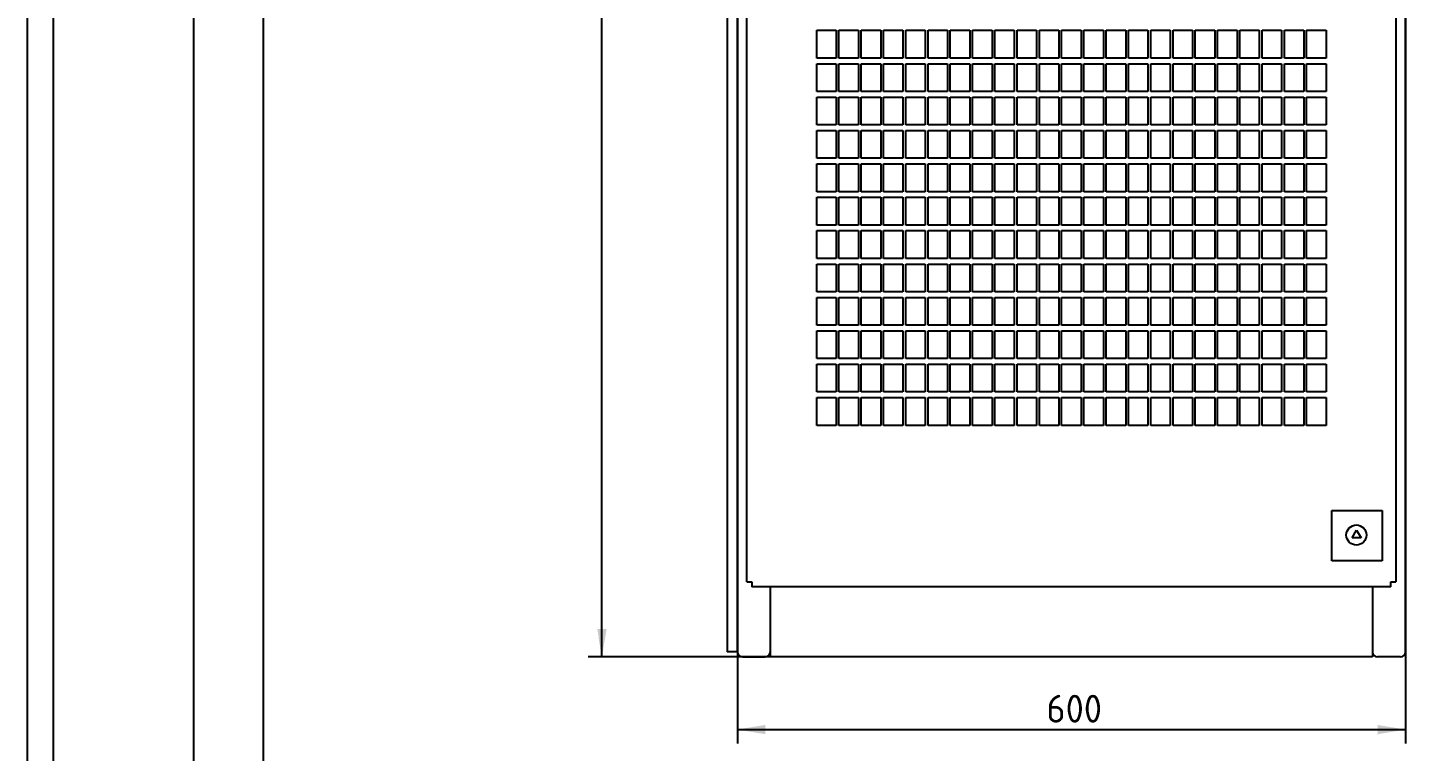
# Model space of a CAD drawing. Header units: inches. Extents: x 0 to 420, y 0 to 297.
# Drawn here: x 0.5 to 99.5, y 99.9 to 152 of the extents above; entities that cross this region are included whole.
import ezdxf
from ezdxf.enums import TextEntityAlignment as Align

# ---------------------------------------------------------------- set-up
doc = ezdxf.new("R2010")
doc.units = ezdxf.units.IN
doc.layers.add('Default', color=7, linetype='Continuous')
doc.layers.add('DV1_Default', color=7, linetype='Continuous')
doc.styles.add('SEACAD_seiso_ttf', font='seiso.ttf', dxfattribs={"height": 2})
doc.dimstyles.new('ISO', dxfattribs={"dimtxt": 2, "dimasz": 2, "dimexe": 1, "dimexo": 0, "dimgap": 1, "dimtad": 1, "dimlfac": 12.5, "dimtxsty": 'SEACAD_seiso_ttf', "dimblk1": '_SE_FILLED', "dimblk2": '_SE_FILLED', "dimsah": 1, "dimcen": 1, "dimclrd": 7, "dimclre": 7, "dimclrt": 7, "dimadec": 0, "dimazin": 0, "dimtfac": 1, "dimtmove": 0, "dimatfit": 3, "dimfxl": 1, "dimtolj": 1, "dimarcsym": 0})

# ---------------------------------------------------------------- blocks, each defined once
blk = doc.blocks.new('SE')
at = {"layer": 'Default', "color": 7, "linetype": 'Continuous', "ltscale": 25.4}
for p, q in [((94.183, 113.658), (94.183, 117.267)), ((94.183, 117.267), (97.793, 117.267)), ((97.793, 117.267), (97.793, 113.658)), ((95.64, 115.302), (95.96, 115.851)), ((95.96, 115.851), (96.285, 115.302)), ((96.285, 115.302), (95.64, 115.302)), ((97.793, 113.658), (94.183, 113.658))]:
    blk.add_line(p, q, dxfattribs=at)
blk.add_circle((95.949, 115.502), 0.722, dxfattribs=at)
at = {"layer": 'DV1_Default', "color": 7, "linetype": 'Continuous', "ltscale": 25.4}
for p, q in [((50.755, 282.384), (50.755, 107.104)), ((51.475, 282.384), (51.475, 107.104)), ((51.475, 282.384), (51.475, 107.104)), ((51.475, 282.384), (51.475, 107.104)), ((51.475, 282.384), (51.475, 107.104)), ((51.475, 282.384), (51.475, 107.104)), ((51.475, 282.384), (51.475, 123.104)), ((51.475, 107.104), (51.475, 282.384)), ((51.475, 282.384), (51.475, 107.104)), ((51.475, 282.384), (51.475, 107.104)), ((51.475, 282.384), (51.475, 107.104)), ((51.475, 282.384), (51.475, 107.104)), ((51.475, 282.384), (51.475, 107.104)), ((51.475, 282.384), (51.475, 107.104)), ((51.475, 282.384), (51.475, 123.104)), ((51.475, 107.104), (51.475, 282.384)), ((51.475, 282.384), (51.475, 107.104)), ((51.475, 107.104), (51.475, 282.384)), ((51.475, 107.104), (51.475, 282.384)), ((51.475, 107.104), (51.475, 282.384)), ((51.475, 282.384), (51.475, 107.104)), ((51.475, 282.384), (51.475, 107.104)), ((51.475, 282.384), (51.475, 107.104)), ((51.475, 282.384), (51.475, 123.104)), ((51.475, 107.104), (51.475, 282.384)), ((51.475, 282.384), (51.475, 107.104)), ((51.475, 107.104), (51.475, 282.384)), ((99.475, 107.104), (99.475, 282.384)), ((99.475, 282.384), (99.475, 107.104)), ((51.475, 107.104), (51.475, 266.384)), ((51.475, 107.104), (51.475, 266.384)), ((51.475, 107.104), (51.475, 266.384)), ((51.475, 107.104), (51.475, 266.384)), ((51.475, 107.104), (51.475, 266.384)), ((51.475, 107.104), (51.475, 266.384)), ((51.475, 107.104), (51.475, 266.384)), ((51.475, 107.104), (51.475, 266.384)), ((51.475, 107.104), (51.475, 266.384)), ((51.475, 107.104), (51.475, 266.384)), ((51.475, 107.104), (51.475, 266.384)), ((51.475, 107.104), (51.475, 266.384)), ((51.475, 107.104), (51.475, 266.384)), ((51.475, 107.104), (51.475, 266.384)), ((51.475, 107.104), (51.475, 266.384)), ((51.475, 107.104), (51.475, 266.384)), ((51.475, 107.104), (51.475, 266.384)), ((51.475, 107.104), (51.475, 266.384)), ((51.475, 107.104), (51.475, 266.384)), ((99.475, 107.104), (99.475, 266.384)), ((52.155, 112.144), (52.155, 261.344)), ((98.795, 261.344), (98.795, 112.144)), ((57.175, 151.784), (58.575, 151.784)), ((57.175, 149.784), (57.175, 151.784)), ((58.575, 151.784), (58.575, 149.784)), ((58.775, 151.784), (60.175, 151.784)), ((58.775, 149.784), (58.775, 151.784)), ((60.175, 151.784), (60.175, 149.784)), ((60.375, 151.784), (61.775, 151.784)), ((60.375, 149.784), (60.375, 151.784)), ((61.775, 151.784), (61.775, 149.784)), ((61.975, 151.784), (63.375, 151.784)), ((61.975, 149.784), (61.975, 151.784)), ((63.375, 151.784), (63.375, 149.784)), ((63.575, 151.784), (64.975, 151.784)), ((63.575, 149.784), (63.575, 151.784)), ((64.975, 151.784), (64.975, 149.784)), ((65.175, 151.784), (66.575, 151.784)), ((65.175, 149.784), (65.175, 151.784)), ((66.575, 151.784), (66.575, 149.784)), ((66.775, 151.784), (68.175, 151.784)), ((66.775, 149.784), (66.775, 151.784)), ((68.175, 151.784), (68.175, 149.784)), ((68.375, 151.784), (69.775, 151.784)), ((68.375, 149.784), (68.375, 151.784)), ((69.775, 151.784), (69.775, 149.784)), ((69.975, 151.784), (71.375, 151.784)), ((69.975, 149.784), (69.975, 151.784)), ((71.375, 151.784), (71.375, 149.784)), ((71.575, 151.784), (72.975, 151.784)), ((71.575, 149.784), (71.575, 151.784)), ((72.975, 151.784), (72.975, 149.784)), ((73.175, 151.784), (74.575, 151.784)), ((73.175, 149.784), (73.175, 151.784)), ((74.575, 151.784), (74.575, 149.784)), ((74.775, 151.784), (76.175, 151.784)), ((74.775, 149.784), (74.775, 151.784)), ((76.175, 151.784), (76.175, 149.784)), ((76.375, 151.784), (77.775, 151.784)), ((76.375, 149.784), (76.375, 151.784)), ((77.775, 151.784), (77.775, 149.784)), ((77.975, 151.784), (79.375, 151.784)), ((77.975, 149.784), (77.975, 151.784)), ((79.375, 151.784), (79.375, 149.784)), ((79.575, 151.784), (80.975, 151.784)), ((79.575, 149.784), (79.575, 151.784)), ((80.975, 151.784), (80.975, 149.784)), ((81.175, 151.784), (82.575, 151.784)), ((81.175, 149.784), (81.175, 151.784)), ((82.575, 151.784), (82.575, 149.784)), ((82.775, 151.784), (84.175, 151.784)), ((82.775, 149.784), (82.775, 151.784)), ((84.175, 151.784), (84.175, 149.784)), ((84.375, 151.784), (85.775, 151.784)), ((84.375, 149.784), (84.375, 151.784)), ((85.775, 151.784), (85.775, 149.784)), ((85.975, 151.784), (87.375, 151.784)), ((85.975, 149.784), (85.975, 151.784)), ((87.375, 151.784), (87.375, 149.784)), ((87.575, 151.784), (88.975, 151.784)), ((87.575, 149.784), (87.575, 151.784)), ((88.975, 151.784), (88.975, 149.784)), ((89.175, 151.784), (90.575, 151.784)), ((89.175, 149.784), (89.175, 151.784)), ((90.575, 151.784), (90.575, 149.784)), ((90.775, 151.784), (92.175, 151.784)), ((90.775, 149.784), (90.775, 151.784)), ((92.175, 151.784), (92.175, 149.784)), ((92.375, 151.784), (93.775, 151.784)), ((92.375, 149.784), (92.375, 151.784)), ((93.775, 151.784), (93.775, 149.784)), ((58.575, 149.784), (57.175, 149.784)), ((60.175, 149.784), (58.775, 149.784)), ((61.775, 149.784), (60.375, 149.784)), ((63.375, 149.784), (61.975, 149.784)), ((64.975, 149.784), (63.575, 149.784)), ((66.575, 149.784), (65.175, 149.784)), ((68.175, 149.784), (66.775, 149.784)), ((69.775, 149.784), (68.375, 149.784)), ((71.375, 149.784), (69.975, 149.784)), ((72.975, 149.784), (71.575, 149.784)), ((74.575, 149.784), (73.175, 149.784)), ((76.175, 149.784), (74.775, 149.784)), ((77.775, 149.784), (76.375, 149.784)), ((79.375, 149.784), (77.975, 149.784)), ((80.975, 149.784), (79.575, 149.784)), ((82.575, 149.784), (81.175, 149.784)), ((84.175, 149.784), (82.775, 149.784)), ((85.775, 149.784), (84.375, 149.784)), ((87.375, 149.784), (85.975, 149.784)), ((88.975, 149.784), (87.575, 149.784)), ((90.575, 149.784), (89.175, 149.784)), ((92.175, 149.784), (90.775, 149.784)), ((93.775, 149.784), (92.375, 149.784)), ((57.175, 149.384), (58.575, 149.384)), ((57.175, 147.384), (57.175, 149.384)), ((58.575, 149.384), (58.575, 147.384)), ((58.775, 149.384), (60.175, 149.384)), ((58.775, 147.384), (58.775, 149.384)), ((60.175, 149.384), (60.175, 147.384)), ((60.375, 149.384), (61.775, 149.384)), ((60.375, 147.384), (60.375, 149.384)), ((61.775, 149.384), (61.775, 147.384)), ((61.975, 149.384), (63.375, 149.384)), ((61.975, 147.384), (61.975, 149.384)), ((63.375, 149.384), (63.375, 147.384)), ((63.575, 149.384), (64.975, 149.384)), ((63.575, 147.384), (63.575, 149.384)), ((64.975, 149.384), (64.975, 147.384)), ((65.175, 149.384), (66.575, 149.384)), ((65.175, 147.384), (65.175, 149.384)), ((66.575, 149.384), (66.575, 147.384)), ((66.775, 149.384), (68.175, 149.384)), ((66.775, 147.384), (66.775, 149.384)), ((68.175, 149.384), (68.175, 147.384)), ((68.375, 149.384), (69.775, 149.384)), ((68.375, 147.384), (68.375, 149.384)), ((69.775, 149.384), (69.775, 147.384)), ((69.975, 149.384), (71.375, 149.384)), ((69.975, 147.384), (69.975, 149.384)), ((71.375, 149.384), (71.375, 147.384)), ((71.575, 149.384), (72.975, 149.384)), ((71.575, 147.384), (71.575, 149.384)), ((72.975, 149.384), (72.975, 147.384)), ((73.175, 149.384), (74.575, 149.384)), ((73.175, 147.384), (73.175, 149.384)), ((74.575, 149.384), (74.575, 147.384)), ((74.775, 149.384), (76.175, 149.384)), ((74.775, 147.384), (74.775, 149.384)), ((76.175, 149.384), (76.175, 147.384)), ((76.375, 149.384), (77.775, 149.384)), ((76.375, 147.384), (76.375, 149.384)), ((77.775, 149.384), (77.775, 147.384)), ((77.975, 149.384), (79.375, 149.384)), ((77.975, 147.384), (77.975, 149.384)), ((79.375, 149.384), (79.375, 147.384)), ((79.575, 149.384), (80.975, 149.384)), ((79.575, 147.384), (79.575, 149.384)), ((80.975, 149.384), (80.975, 147.384)), ((81.175, 149.384), (82.575, 149.384)), ((81.175, 147.384), (81.175, 149.384)), ((82.575, 149.384), (82.575, 147.384)), ((82.775, 149.384), (84.175, 149.384)), ((82.775, 147.384), (82.775, 149.384)), ((84.175, 149.384), (84.175, 147.384)), ((84.375, 149.384), (85.775, 149.384)), ((84.375, 147.384), (84.375, 149.384)), ((85.775, 149.384), (85.775, 147.384)), ((85.975, 149.384), (87.375, 149.384)), ((85.975, 147.384), (85.975, 149.384)), ((87.375, 149.384), (87.375, 147.384)), ((87.575, 149.384), (88.975, 149.384)), ((87.575, 147.384), (87.575, 149.384)), ((88.975, 149.384), (88.975, 147.384)), ((89.175, 149.384), (90.575, 149.384)), ((89.175, 147.384), (89.175, 149.384)), ((90.575, 149.384), (90.575, 147.384)), ((90.775, 149.384), (92.175, 149.384)), ((90.775, 147.384), (90.775, 149.384)), ((92.175, 149.384), (92.175, 147.384)), ((92.375, 149.384), (93.775, 149.384)), ((92.375, 147.384), (92.375, 149.384)), ((93.775, 149.384), (93.775, 147.384)), ((58.575, 147.384), (57.175, 147.384)), ((57.175, 146.984), (58.575, 146.984)), ((57.175, 144.984), (57.175, 146.984)), ((58.575, 146.984), (58.575, 144.984)), ((60.175, 147.384), (58.775, 147.384)), ((58.775, 146.984), (60.175, 146.984)), ((58.775, 144.984), (58.775, 146.984)), ((60.175, 146.984), (60.175, 144.984)), ((61.775, 147.384), (60.375, 147.384)), ((60.375, 146.984), (61.775, 146.984)), ((60.375, 144.984), (60.375, 146.984)), ((61.775, 146.984), (61.775, 144.984)), ((63.375, 147.384), (61.975, 147.384)), ((61.975, 146.984), (63.375, 146.984)), ((61.975, 144.984), (61.975, 146.984)), ((63.375, 146.984), (63.375, 144.984)), ((64.975, 147.384), (63.575, 147.384)), ((63.575, 146.984), (64.975, 146.984)), ((63.575, 144.984), (63.575, 146.984)), ((64.975, 146.984), (64.975, 144.984)), ((66.575, 147.384), (65.175, 147.384)), ((65.175, 146.984), (66.575, 146.984)), ((65.175, 144.984), (65.175, 146.984)), ((66.575, 146.984), (66.575, 144.984)), ((68.175, 147.384), (66.775, 147.384)), ((66.775, 146.984), (68.175, 146.984)), ((66.775, 144.984), (66.775, 146.984)), ((68.175, 146.984), (68.175, 144.984)), ((69.775, 147.384), (68.375, 147.384)), ((68.375, 146.984), (69.775, 146.984)), ((68.375, 144.984), (68.375, 146.984)), ((69.775, 146.984), (69.775, 144.984)), ((71.375, 147.384), (69.975, 147.384)), ((69.975, 146.984), (71.375, 146.984)), ((69.975, 144.984), (69.975, 146.984)), ((71.375, 146.984), (71.375, 144.984)), ((72.975, 147.384), (71.575, 147.384)), ((71.575, 146.984), (72.975, 146.984)), ((71.575, 144.984), (71.575, 146.984)), ((72.975, 146.984), (72.975, 144.984)), ((74.575, 147.384), (73.175, 147.384)), ((73.175, 146.984), (74.575, 146.984)), ((73.175, 144.984), (73.175, 146.984)), ((74.575, 146.984), (74.575, 144.984)), ((76.175, 147.384), (74.775, 147.384)), ((74.775, 146.984), (76.175, 146.984)), ((74.775, 144.984), (74.775, 146.984)), ((76.175, 146.984), (76.175, 144.984)), ((77.775, 147.384), (76.375, 147.384)), ((76.375, 146.984), (77.775, 146.984)), ((76.375, 144.984), (76.375, 146.984)), ((77.775, 146.984), (77.775, 144.984)), ((79.375, 147.384), (77.975, 147.384)), ((77.975, 146.984), (79.375, 146.984)), ((77.975, 144.984), (77.975, 146.984)), ((79.375, 146.984), (79.375, 144.984)), ((80.975, 147.384), (79.575, 147.384)), ((79.575, 146.984), (80.975, 146.984)), ((79.575, 144.984), (79.575, 146.984)), ((80.975, 146.984), (80.975, 144.984)), ((82.575, 147.384), (81.175, 147.384)), ((81.175, 146.984), (82.575, 146.984)), ((81.175, 144.984), (81.175, 146.984)), ((82.575, 146.984), (82.575, 144.984)), ((84.175, 147.384), (82.775, 147.384)), ((82.775, 146.984), (84.175, 146.984)), ((82.775, 144.984), (82.775, 146.984)), ((84.175, 146.984), (84.175, 144.984)), ((85.775, 147.384), (84.375, 147.384)), ((84.375, 146.984), (85.775, 146.984)), ((84.375, 144.984), (84.375, 146.984)), ((85.775, 146.984), (85.775, 144.984)), ((87.375, 147.384), (85.975, 147.384)), ((85.975, 146.984), (87.375, 146.984)), ((85.975, 144.984), (85.975, 146.984)), ((87.375, 146.984), (87.375, 144.984)), ((88.975, 147.384), (87.575, 147.384)), ((87.575, 146.984), (88.975, 146.984)), ((87.575, 144.984), (87.575, 146.984)), ((88.975, 146.984), (88.975, 144.984)), ((90.575, 147.384), (89.175, 147.384)), ((89.175, 146.984), (90.575, 146.984)), ((89.175, 144.984), (89.175, 146.984)), ((90.575, 146.984), (90.575, 144.984)), ((92.175, 147.384), (90.775, 147.384)), ((90.775, 146.984), (92.175, 146.984)), ((90.775, 144.984), (90.775, 146.984)), ((92.175, 146.984), (92.175, 144.984)), ((93.775, 147.384), (92.375, 147.384)), ((92.375, 146.984), (93.775, 146.984)), ((92.375, 144.984), (92.375, 146.984)), ((93.775, 146.984), (93.775, 144.984)), ((58.575, 144.984), (57.175, 144.984)), ((57.175, 144.584), (58.575, 144.584)), ((57.175, 142.584), (57.175, 144.584)), ((58.575, 144.584), (58.575, 142.584)), ((60.175, 144.984), (58.775, 144.984)), ((58.775, 144.584), (60.175, 144.584)), ((58.775, 142.584), (58.775, 144.584)), ((60.175, 144.584), (60.175, 142.584)), ((61.775, 144.984), (60.375, 144.984)), ((60.375, 144.584), (61.775, 144.584)), ((60.375, 142.584), (60.375, 144.584)), ((61.775, 144.584), (61.775, 142.584)), ((63.375, 144.984), (61.975, 144.984)), ((61.975, 144.584), (63.375, 144.584)), ((61.975, 142.584), (61.975, 144.584)), ((63.375, 144.584), (63.375, 142.584)), ((64.975, 144.984), (63.575, 144.984)), ((63.575, 144.584), (64.975, 144.584)), ((63.575, 142.584), (63.575, 144.584)), ((64.975, 144.584), (64.975, 142.584)), ((66.575, 144.984), (65.175, 144.984)), ((65.175, 144.584), (66.575, 144.584)), ((65.175, 142.584), (65.175, 144.584)), ((66.575, 144.584), (66.575, 142.584)), ((68.175, 144.984), (66.775, 144.984)), ((66.775, 144.584), (68.175, 144.584)), ((66.775, 142.584), (66.775, 144.584)), ((68.175, 144.584), (68.175, 142.584)), ((69.775, 144.984), (68.375, 144.984)), ((68.375, 144.584), (69.775, 144.584)), ((68.375, 142.584), (68.375, 144.584)), ((69.775, 144.584), (69.775, 142.584)), ((71.375, 144.984), (69.975, 144.984)), ((69.975, 144.584), (71.375, 144.584)), ((69.975, 142.584), (69.975, 144.584)), ((71.375, 144.584), (71.375, 142.584)), ((72.975, 144.984), (71.575, 144.984)), ((71.575, 144.584), (72.975, 144.584)), ((71.575, 142.584), (71.575, 144.584)), ((72.975, 144.584), (72.975, 142.584)), ((74.575, 144.984), (73.175, 144.984)), ((73.175, 144.584), (74.575, 144.584)), ((73.175, 142.584), (73.175, 144.584)), ((74.575, 144.584), (74.575, 142.584)), ((76.175, 144.984), (74.775, 144.984)), ((74.775, 144.584), (76.175, 144.584)), ((74.775, 142.584), (74.775, 144.584)), ((76.175, 144.584), (76.175, 142.584)), ((77.775, 144.984), (76.375, 144.984)), ((76.375, 144.584), (77.775, 144.584)), ((76.375, 142.584), (76.375, 144.584)), ((77.775, 144.584), (77.775, 142.584)), ((79.375, 144.984), (77.975, 144.984)), ((77.975, 144.584), (79.375, 144.584)), ((77.975, 142.584), (77.975, 144.584)), ((79.375, 144.584), (79.375, 142.584)), ((80.975, 144.984), (79.575, 144.984)), ((79.575, 144.584), (80.975, 144.584)), ((79.575, 142.584), (79.575, 144.584)), ((80.975, 144.584), (80.975, 142.584)), ((82.575, 144.984), (81.175, 144.984)), ((81.175, 144.584), (82.575, 144.584)), ((81.175, 142.584), (81.175, 144.584)), ((82.575, 144.584), (82.575, 142.584)), ((84.175, 144.984), (82.775, 144.984)), ((82.775, 144.584), (84.175, 144.584)), ((82.775, 142.584), (82.775, 144.584)), ((84.175, 144.584), (84.175, 142.584)), ((85.775, 144.984), (84.375, 144.984)), ((84.375, 144.584), (85.775, 144.584)), ((84.375, 142.584), (84.375, 144.584)), ((85.775, 144.584), (85.775, 142.584)), ((87.375, 144.984), (85.975, 144.984)), ((85.975, 144.584), (87.375, 144.584)), ((85.975, 142.584), (85.975, 144.584)), ((87.375, 144.584), (87.375, 142.584)), ((88.975, 144.984), (87.575, 144.984)), ((87.575, 144.584), (88.975, 144.584)), ((87.575, 142.584), (87.575, 144.584)), ((88.975, 144.584), (88.975, 142.584)), ((90.575, 144.984), (89.175, 144.984)), ((89.175, 144.584), (90.575, 144.584)), ((89.175, 142.584), (89.175, 144.584)), ((90.575, 144.584), (90.575, 142.584)), ((92.175, 144.984), (90.775, 144.984)), ((90.775, 144.584), (92.175, 144.584)), ((90.775, 142.584), (90.775, 144.584)), ((92.175, 144.584), (92.175, 142.584)), ((93.775, 144.984), (92.375, 144.984)), ((92.375, 144.584), (93.775, 144.584)), ((92.375, 142.584), (92.375, 144.584)), ((93.775, 144.584), (93.775, 142.584)), ((58.575, 142.584), (57.175, 142.584)), ((60.175, 142.584), (58.775, 142.584)), ((61.775, 142.584), (60.375, 142.584)), ((63.375, 142.584), (61.975, 142.584)), ((64.975, 142.584), (63.575, 142.584)), ((66.575, 142.584), (65.175, 142.584)), ((68.175, 142.584), (66.775, 142.584)), ((69.775, 142.584), (68.375, 142.584)), ((71.375, 142.584), (69.975, 142.584)), ((72.975, 142.584), (71.575, 142.584)), ((74.575, 142.584), (73.175, 142.584)), ((76.175, 142.584), (74.775, 142.584)), ((77.775, 142.584), (76.375, 142.584)), ((79.375, 142.584), (77.975, 142.584)), ((80.975, 142.584), (79.575, 142.584)), ((82.575, 142.584), (81.175, 142.584)), ((84.175, 142.584), (82.775, 142.584)), ((85.775, 142.584), (84.375, 142.584)), ((87.375, 142.584), (85.975, 142.584)), ((88.975, 142.584), (87.575, 142.584)), ((90.575, 142.584), (89.175, 142.584)), ((92.175, 142.584), (90.775, 142.584)), ((93.775, 142.584), (92.375, 142.584)), ((57.175, 142.184), (58.575, 142.184)), ((57.175, 140.184), (57.175, 142.184)), ((58.575, 142.184), (58.575, 140.184)), ((58.775, 142.184), (60.175, 142.184)), ((58.775, 140.184), (58.775, 142.184)), ((60.175, 142.184), (60.175, 140.184)), ((60.375, 142.184), (61.775, 142.184)), ((60.375, 140.184), (60.375, 142.184)), ((61.775, 142.184), (61.775, 140.184)), ((61.975, 142.184), (63.375, 142.184)), ((61.975, 140.184), (61.975, 142.184)), ((63.375, 142.184), (63.375, 140.184)), ((63.575, 142.184), (64.975, 142.184)), ((63.575, 140.184), (63.575, 142.184)), ((64.975, 142.184), (64.975, 140.184)), ((65.175, 142.184), (66.575, 142.184)), ((65.175, 140.184), (65.175, 142.184)), ((66.575, 142.184), (66.575, 140.184)), ((66.775, 142.184), (68.175, 142.184)), ((66.775, 140.184), (66.775, 142.184)), ((68.175, 142.184), (68.175, 140.184)), ((68.375, 142.184), (69.775, 142.184)), ((68.375, 140.184), (68.375, 142.184)), ((69.775, 142.184), (69.775, 140.184)), ((69.975, 142.184), (71.375, 142.184)), ((69.975, 140.184), (69.975, 142.184)), ((71.375, 142.184), (71.375, 140.184)), ((71.575, 142.184), (72.975, 142.184)), ((71.575, 140.184), (71.575, 142.184)), ((72.975, 142.184), (72.975, 140.184)), ((73.175, 142.184), (74.575, 142.184)), ((73.175, 140.184), (73.175, 142.184)), ((74.575, 142.184), (74.575, 140.184)), ((74.775, 142.184), (76.175, 142.184)), ((74.775, 140.184), (74.775, 142.184)), ((76.175, 142.184), (76.175, 140.184)), ((76.375, 142.184), (77.775, 142.184)), ((76.375, 140.184), (76.375, 142.184)), ((77.775, 142.184), (77.775, 140.184)), ((77.975, 142.184), (79.375, 142.184)), ((77.975, 140.184), (77.975, 142.184)), ((79.375, 142.184), (79.375, 140.184)), ((79.575, 142.184), (80.975, 142.184)), ((79.575, 140.184), (79.575, 142.184)), ((80.975, 142.184), (80.975, 140.184)), ((81.175, 142.184), (82.575, 142.184)), ((81.175, 140.184), (81.175, 142.184)), ((82.575, 142.184), (82.575, 140.184)), ((82.775, 142.184), (84.175, 142.184)), ((82.775, 140.184), (82.775, 142.184)), ((84.175, 142.184), (84.175, 140.184)), ((84.375, 142.184), (85.775, 142.184)), ((84.375, 140.184), (84.375, 142.184)), ((85.775, 142.184), (85.775, 140.184)), ((85.975, 142.184), (87.375, 142.184)), ((85.975, 140.184), (85.975, 142.184)), ((87.375, 142.184), (87.375, 140.184)), ((87.575, 142.184), (88.975, 142.184)), ((87.575, 140.184), (87.575, 142.184)), ((88.975, 142.184), (88.975, 140.184)), ((89.175, 142.184), (90.575, 142.184)), ((89.175, 140.184), (89.175, 142.184)), ((90.575, 142.184), (90.575, 140.184)), ((90.775, 142.184), (92.175, 142.184)), ((90.775, 140.184), (90.775, 142.184)), ((92.175, 142.184), (92.175, 140.184)), ((92.375, 142.184), (93.775, 142.184)), ((92.375, 140.184), (92.375, 142.184)), ((93.775, 142.184), (93.775, 140.184)), ((58.575, 140.184), (57.175, 140.184)), ((57.175, 139.784), (58.575, 139.784)), ((57.175, 137.784), (57.175, 139.784)), ((58.575, 139.784), (58.575, 137.784)), ((60.175, 140.184), (58.775, 140.184)), ((58.775, 139.784), (60.175, 139.784)), ((58.775, 137.784), (58.775, 139.784)), ((60.175, 139.784), (60.175, 137.784)), ((61.775, 140.184), (60.375, 140.184)), ((60.375, 139.784), (61.775, 139.784)), ((60.375, 137.784), (60.375, 139.784)), ((61.775, 139.784), (61.775, 137.784)), ((63.375, 140.184), (61.975, 140.184)), ((61.975, 139.784), (63.375, 139.784)), ((61.975, 137.784), (61.975, 139.784)), ((63.375, 139.784), (63.375, 137.784)), ((64.975, 140.184), (63.575, 140.184)), ((63.575, 139.784), (64.975, 139.784)), ((63.575, 137.784), (63.575, 139.784)), ((64.975, 139.784), (64.975, 137.784)), ((66.575, 140.184), (65.175, 140.184)), ((65.175, 139.784), (66.575, 139.784)), ((65.175, 137.784), (65.175, 139.784)), ((66.575, 139.784), (66.575, 137.784)), ((68.175, 140.184), (66.775, 140.184)), ((66.775, 139.784), (68.175, 139.784)), ((66.775, 137.784), (66.775, 139.784)), ((68.175, 139.784), (68.175, 137.784)), ((69.775, 140.184), (68.375, 140.184)), ((68.375, 139.784), (69.775, 139.784)), ((68.375, 137.784), (68.375, 139.784)), ((69.775, 139.784), (69.775, 137.784)), ((71.375, 140.184), (69.975, 140.184)), ((69.975, 139.784), (71.375, 139.784)), ((69.975, 137.784), (69.975, 139.784)), ((71.375, 139.784), (71.375, 137.784)), ((72.975, 140.184), (71.575, 140.184)), ((71.575, 139.784), (72.975, 139.784)), ((71.575, 137.784), (71.575, 139.784)), ((72.975, 139.784), (72.975, 137.784)), ((74.575, 140.184), (73.175, 140.184)), ((73.175, 139.784), (74.575, 139.784)), ((73.175, 137.784), (73.175, 139.784)), ((74.575, 139.784), (74.575, 137.784)), ((76.175, 140.184), (74.775, 140.184)), ((74.775, 139.784), (76.175, 139.784)), ((74.775, 137.784), (74.775, 139.784)), ((76.175, 139.784), (76.175, 137.784)), ((77.775, 140.184), (76.375, 140.184)), ((76.375, 139.784), (77.775, 139.784)), ((76.375, 137.784), (76.375, 139.784)), ((77.775, 139.784), (77.775, 137.784)), ((79.375, 140.184), (77.975, 140.184)), ((77.975, 139.784), (79.375, 139.784)), ((77.975, 137.784), (77.975, 139.784)), ((79.375, 139.784), (79.375, 137.784)), ((80.975, 140.184), (79.575, 140.184)), ((79.575, 139.784), (80.975, 139.784)), ((79.575, 137.784), (79.575, 139.784)), ((80.975, 139.784), (80.975, 137.784)), ((82.575, 140.184), (81.175, 140.184)), ((81.175, 139.784), (82.575, 139.784)), ((81.175, 137.784), (81.175, 139.784)), ((82.575, 139.784), (82.575, 137.784)), ((84.175, 140.184), (82.775, 140.184)), ((82.775, 139.784), (84.175, 139.784)), ((82.775, 137.784), (82.775, 139.784)), ((84.175, 139.784), (84.175, 137.784)), ((85.775, 140.184), (84.375, 140.184)), ((84.375, 139.784), (85.775, 139.784)), ((84.375, 137.784), (84.375, 139.784)), ((85.775, 139.784), (85.775, 137.784)), ((87.375, 140.184), (85.975, 140.184)), ((85.975, 139.784), (87.375, 139.784)), ((85.975, 137.784), (85.975, 139.784)), ((87.375, 139.784), (87.375, 137.784)), ((88.975, 140.184), (87.575, 140.184)), ((87.575, 139.784), (88.975, 139.784)), ((87.575, 137.784), (87.575, 139.784)), ((88.975, 139.784), (88.975, 137.784)), ((90.575, 140.184), (89.175, 140.184)), ((89.175, 139.784), (90.575, 139.784)), ((89.175, 137.784), (89.175, 139.784)), ((90.575, 139.784), (90.575, 137.784)), ((92.175, 140.184), (90.775, 140.184)), ((90.775, 139.784), (92.175, 139.784)), ((90.775, 137.784), (90.775, 139.784)), ((92.175, 139.784), (92.175, 137.784)), ((93.775, 140.184), (92.375, 140.184)), ((92.375, 139.784), (93.775, 139.784)), ((92.375, 137.784), (92.375, 139.784)), ((93.775, 139.784), (93.775, 137.784)), ((58.575, 137.784), (57.175, 137.784)), ((60.175, 137.784), (58.775, 137.784)), ((61.775, 137.784), (60.375, 137.784)), ((63.375, 137.784), (61.975, 137.784)), ((64.975, 137.784), (63.575, 137.784)), ((66.575, 137.784), (65.175, 137.784)), ((68.175, 137.784), (66.775, 137.784)), ((69.775, 137.784), (68.375, 137.784)), ((71.375, 137.784), (69.975, 137.784)), ((72.975, 137.784), (71.575, 137.784)), ((74.575, 137.784), (73.175, 137.784)), ((76.175, 137.784), (74.775, 137.784)), ((77.775, 137.784), (76.375, 137.784)), ((79.375, 137.784), (77.975, 137.784)), ((80.975, 137.784), (79.575, 137.784)), ((82.575, 137.784), (81.175, 137.784)), ((84.175, 137.784), (82.775, 137.784)), ((85.775, 137.784), (84.375, 137.784)), ((87.375, 137.784), (85.975, 137.784)), ((88.975, 137.784), (87.575, 137.784)), ((90.575, 137.784), (89.175, 137.784)), ((92.175, 137.784), (90.775, 137.784)), ((93.775, 137.784), (92.375, 137.784)), ((57.175, 137.384), (58.575, 137.384)), ((57.175, 135.384), (57.175, 137.384)), ((58.575, 137.384), (58.575, 135.384)), ((58.775, 137.384), (60.175, 137.384)), ((58.775, 135.384), (58.775, 137.384)), ((60.175, 137.384), (60.175, 135.384)), ((60.375, 137.384), (61.775, 137.384)), ((60.375, 135.384), (60.375, 137.384)), ((61.775, 137.384), (61.775, 135.384)), ((61.975, 137.384), (63.375, 137.384)), ((61.975, 135.384), (61.975, 137.384)), ((63.375, 137.384), (63.375, 135.384)), ((63.575, 137.384), (64.975, 137.384)), ((63.575, 135.384), (63.575, 137.384)), ((64.975, 137.384), (64.975, 135.384)), ((65.175, 137.384), (66.575, 137.384)), ((65.175, 135.384), (65.175, 137.384)), ((66.575, 137.384), (66.575, 135.384)), ((66.775, 137.384), (68.175, 137.384)), ((66.775, 135.384), (66.775, 137.384)), ((68.175, 137.384), (68.175, 135.384)), ((68.375, 137.384), (69.775, 137.384)), ((68.375, 135.384), (68.375, 137.384)), ((69.775, 137.384), (69.775, 135.384)), ((69.975, 137.384), (71.375, 137.384)), ((69.975, 135.384), (69.975, 137.384)), ((71.375, 137.384), (71.375, 135.384)), ((71.575, 137.384), (72.975, 137.384)), ((71.575, 135.384), (71.575, 137.384)), ((72.975, 137.384), (72.975, 135.384)), ((73.175, 137.384), (74.575, 137.384)), ((73.175, 135.384), (73.175, 137.384)), ((74.575, 137.384), (74.575, 135.384)), ((74.775, 137.384), (76.175, 137.384)), ((74.775, 135.384), (74.775, 137.384)), ((76.175, 137.384), (76.175, 135.384)), ((76.375, 137.384), (77.775, 137.384)), ((76.375, 135.384), (76.375, 137.384)), ((77.775, 137.384), (77.775, 135.384)), ((77.975, 137.384), (79.375, 137.384)), ((77.975, 135.384), (77.975, 137.384)), ((79.375, 137.384), (79.375, 135.384)), ((79.575, 137.384), (80.975, 137.384)), ((79.575, 135.384), (79.575, 137.384)), ((80.975, 137.384), (80.975, 135.384)), ((81.175, 137.384), (82.575, 137.384)), ((81.175, 135.384), (81.175, 137.384)), ((82.575, 137.384), (82.575, 135.384)), ((82.775, 137.384), (84.175, 137.384)), ((82.775, 135.384), (82.775, 137.384)), ((84.175, 137.384), (84.175, 135.384)), ((84.375, 137.384), (85.775, 137.384)), ((84.375, 135.384), (84.375, 137.384)), ((85.775, 137.384), (85.775, 135.384)), ((85.975, 137.384), (87.375, 137.384)), ((85.975, 135.384), (85.975, 137.384)), ((87.375, 137.384), (87.375, 135.384)), ((87.575, 137.384), (88.975, 137.384)), ((87.575, 135.384), (87.575, 137.384)), ((88.975, 137.384), (88.975, 135.384)), ((89.175, 137.384), (90.575, 137.384)), ((89.175, 135.384), (89.175, 137.384)), ((90.575, 137.384), (90.575, 135.384)), ((90.775, 137.384), (92.175, 137.384)), ((90.775, 135.384), (90.775, 137.384)), ((92.175, 137.384), (92.175, 135.384)), ((92.375, 137.384), (93.775, 137.384)), ((92.375, 135.384), (92.375, 137.384)), ((93.775, 137.384), (93.775, 135.384)), ((58.575, 135.384), (57.175, 135.384)), ((57.175, 134.984), (58.575, 134.984)), ((57.175, 132.984), (57.175, 134.984)), ((58.575, 134.984), (58.575, 132.984)), ((60.175, 135.384), (58.775, 135.384)), ((58.775, 134.984), (60.175, 134.984)), ((58.775, 132.984), (58.775, 134.984)), ((60.175, 134.984), (60.175, 132.984)), ((61.775, 135.384), (60.375, 135.384)), ((60.375, 134.984), (61.775, 134.984)), ((60.375, 132.984), (60.375, 134.984)), ((61.775, 134.984), (61.775, 132.984)), ((63.375, 135.384), (61.975, 135.384)), ((61.975, 134.984), (63.375, 134.984)), ((61.975, 132.984), (61.975, 134.984)), ((63.375, 134.984), (63.375, 132.984)), ((64.975, 135.384), (63.575, 135.384)), ((63.575, 134.984), (64.975, 134.984)), ((63.575, 132.984), (63.575, 134.984)), ((64.975, 134.984), (64.975, 132.984)), ((66.575, 135.384), (65.175, 135.384)), ((65.175, 134.984), (66.575, 134.984)), ((65.175, 132.984), (65.175, 134.984)), ((66.575, 134.984), (66.575, 132.984)), ((68.175, 135.384), (66.775, 135.384)), ((66.775, 134.984), (68.175, 134.984)), ((66.775, 132.984), (66.775, 134.984)), ((68.175, 134.984), (68.175, 132.984)), ((69.775, 135.384), (68.375, 135.384)), ((68.375, 134.984), (69.775, 134.984)), ((68.375, 132.984), (68.375, 134.984)), ((69.775, 134.984), (69.775, 132.984)), ((71.375, 135.384), (69.975, 135.384)), ((69.975, 134.984), (71.375, 134.984)), ((69.975, 132.984), (69.975, 134.984)), ((71.375, 134.984), (71.375, 132.984)), ((72.975, 135.384), (71.575, 135.384)), ((71.575, 134.984), (72.975, 134.984)), ((71.575, 132.984), (71.575, 134.984)), ((72.975, 134.984), (72.975, 132.984)), ((74.575, 135.384), (73.175, 135.384)), ((73.175, 134.984), (74.575, 134.984)), ((73.175, 132.984), (73.175, 134.984)), ((74.575, 134.984), (74.575, 132.984)), ((76.175, 135.384), (74.775, 135.384)), ((74.775, 134.984), (76.175, 134.984)), ((74.775, 132.984), (74.775, 134.984)), ((76.175, 134.984), (76.175, 132.984)), ((77.775, 135.384), (76.375, 135.384)), ((76.375, 134.984), (77.775, 134.984)), ((76.375, 132.984), (76.375, 134.984)), ((77.775, 134.984), (77.775, 132.984)), ((79.375, 135.384), (77.975, 135.384)), ((77.975, 134.984), (79.375, 134.984)), ((77.975, 132.984), (77.975, 134.984)), ((79.375, 134.984), (79.375, 132.984)), ((80.975, 135.384), (79.575, 135.384)), ((79.575, 134.984), (80.975, 134.984)), ((79.575, 132.984), (79.575, 134.984)), ((80.975, 134.984), (80.975, 132.984)), ((82.575, 135.384), (81.175, 135.384)), ((81.175, 134.984), (82.575, 134.984)), ((81.175, 132.984), (81.175, 134.984)), ((82.575, 134.984), (82.575, 132.984)), ((84.175, 135.384), (82.775, 135.384)), ((82.775, 134.984), (84.175, 134.984)), ((82.775, 132.984), (82.775, 134.984)), ((84.175, 134.984), (84.175, 132.984)), ((85.775, 135.384), (84.375, 135.384)), ((84.375, 134.984), (85.775, 134.984)), ((84.375, 132.984), (84.375, 134.984)), ((85.775, 134.984), (85.775, 132.984)), ((87.375, 135.384), (85.975, 135.384)), ((85.975, 134.984), (87.375, 134.984)), ((85.975, 132.984), (85.975, 134.984)), ((87.375, 134.984), (87.375, 132.984)), ((88.975, 135.384), (87.575, 135.384)), ((87.575, 134.984), (88.975, 134.984)), ((87.575, 132.984), (87.575, 134.984)), ((88.975, 134.984), (88.975, 132.984)), ((90.575, 135.384), (89.175, 135.384)), ((89.175, 134.984), (90.575, 134.984)), ((89.175, 132.984), (89.175, 134.984)), ((90.575, 134.984), (90.575, 132.984)), ((92.175, 135.384), (90.775, 135.384)), ((90.775, 134.984), (92.175, 134.984)), ((90.775, 132.984), (90.775, 134.984)), ((92.175, 134.984), (92.175, 132.984)), ((93.775, 135.384), (92.375, 135.384)), ((92.375, 134.984), (93.775, 134.984)), ((92.375, 132.984), (92.375, 134.984)), ((93.775, 134.984), (93.775, 132.984)), ((58.575, 132.984), (57.175, 132.984)), ((60.175, 132.984), (58.775, 132.984)), ((61.775, 132.984), (60.375, 132.984)), ((63.375, 132.984), (61.975, 132.984)), ((64.975, 132.984), (63.575, 132.984)), ((66.575, 132.984), (65.175, 132.984)), ((68.175, 132.984), (66.775, 132.984)), ((69.775, 132.984), (68.375, 132.984)), ((71.375, 132.984), (69.975, 132.984)), ((72.975, 132.984), (71.575, 132.984)), ((74.575, 132.984), (73.175, 132.984)), ((76.175, 132.984), (74.775, 132.984)), ((77.775, 132.984), (76.375, 132.984)), ((79.375, 132.984), (77.975, 132.984)), ((80.975, 132.984), (79.575, 132.984)), ((82.575, 132.984), (81.175, 132.984)), ((84.175, 132.984), (82.775, 132.984)), ((85.775, 132.984), (84.375, 132.984)), ((87.375, 132.984), (85.975, 132.984)), ((88.975, 132.984), (87.575, 132.984)), ((90.575, 132.984), (89.175, 132.984)), ((92.175, 132.984), (90.775, 132.984)), ((93.775, 132.984), (92.375, 132.984)), ((57.175, 132.584), (58.575, 132.584)), ((57.175, 130.584), (57.175, 132.584)), ((58.575, 132.584), (58.575, 130.584)), ((58.775, 132.584), (60.175, 132.584)), ((58.775, 130.584), (58.775, 132.584)), ((60.175, 132.584), (60.175, 130.584)), ((60.375, 132.584), (61.775, 132.584)), ((60.375, 130.584), (60.375, 132.584)), ((61.775, 132.584), (61.775, 130.584)), ((61.975, 132.584), (63.375, 132.584)), ((61.975, 130.584), (61.975, 132.584)), ((63.375, 132.584), (63.375, 130.584)), ((63.575, 132.584), (64.975, 132.584)), ((63.575, 130.584), (63.575, 132.584)), ((64.975, 132.584), (64.975, 130.584)), ((65.175, 132.584), (66.575, 132.584)), ((65.175, 130.584), (65.175, 132.584)), ((66.575, 132.584), (66.575, 130.584)), ((66.775, 132.584), (68.175, 132.584)), ((66.775, 130.584), (66.775, 132.584)), ((68.175, 132.584), (68.175, 130.584)), ((68.375, 132.584), (69.775, 132.584)), ((68.375, 130.584), (68.375, 132.584)), ((69.775, 132.584), (69.775, 130.584)), ((69.975, 132.584), (71.375, 132.584)), ((69.975, 130.584), (69.975, 132.584)), ((71.375, 132.584), (71.375, 130.584)), ((71.575, 132.584), (72.975, 132.584)), ((71.575, 130.584), (71.575, 132.584)), ((72.975, 132.584), (72.975, 130.584)), ((73.175, 132.584), (74.575, 132.584)), ((73.175, 130.584), (73.175, 132.584)), ((74.575, 132.584), (74.575, 130.584)), ((74.775, 132.584), (76.175, 132.584)), ((74.775, 130.584), (74.775, 132.584)), ((76.175, 132.584), (76.175, 130.584)), ((76.375, 132.584), (77.775, 132.584)), ((76.375, 130.584), (76.375, 132.584)), ((77.775, 132.584), (77.775, 130.584)), ((77.975, 132.584), (79.375, 132.584)), ((77.975, 130.584), (77.975, 132.584)), ((79.375, 132.584), (79.375, 130.584)), ((79.575, 132.584), (80.975, 132.584)), ((79.575, 130.584), (79.575, 132.584)), ((80.975, 132.584), (80.975, 130.584)), ((81.175, 132.584), (82.575, 132.584)), ((81.175, 130.584), (81.175, 132.584)), ((82.575, 132.584), (82.575, 130.584)), ((82.775, 132.584), (84.175, 132.584)), ((82.775, 130.584), (82.775, 132.584)), ((84.175, 132.584), (84.175, 130.584)), ((84.375, 132.584), (85.775, 132.584)), ((84.375, 130.584), (84.375, 132.584)), ((85.775, 132.584), (85.775, 130.584)), ((85.975, 132.584), (87.375, 132.584)), ((85.975, 130.584), (85.975, 132.584)), ((87.375, 132.584), (87.375, 130.584)), ((87.575, 132.584), (88.975, 132.584)), ((87.575, 130.584), (87.575, 132.584)), ((88.975, 132.584), (88.975, 130.584)), ((89.175, 132.584), (90.575, 132.584)), ((89.175, 130.584), (89.175, 132.584)), ((90.575, 132.584), (90.575, 130.584)), ((90.775, 132.584), (92.175, 132.584)), ((90.775, 130.584), (90.775, 132.584)), ((92.175, 132.584), (92.175, 130.584)), ((92.375, 132.584), (93.775, 132.584)), ((92.375, 130.584), (92.375, 132.584)), ((93.775, 132.584), (93.775, 130.584)), ((58.575, 130.584), (57.175, 130.584)), ((57.175, 130.184), (58.575, 130.184)), ((57.175, 128.184), (57.175, 130.184)), ((58.575, 130.184), (58.575, 128.184)), ((60.175, 130.584), (58.775, 130.584)), ((58.775, 130.184), (60.175, 130.184)), ((58.775, 128.184), (58.775, 130.184)), ((60.175, 130.184), (60.175, 128.184)), ((61.775, 130.584), (60.375, 130.584)), ((60.375, 130.184), (61.775, 130.184)), ((60.375, 128.184), (60.375, 130.184)), ((61.775, 130.184), (61.775, 128.184)), ((63.375, 130.584), (61.975, 130.584)), ((61.975, 130.184), (63.375, 130.184)), ((61.975, 128.184), (61.975, 130.184)), ((63.375, 130.184), (63.375, 128.184)), ((64.975, 130.584), (63.575, 130.584)), ((63.575, 130.184), (64.975, 130.184)), ((63.575, 128.184), (63.575, 130.184)), ((64.975, 130.184), (64.975, 128.184)), ((66.575, 130.584), (65.175, 130.584)), ((65.175, 130.184), (66.575, 130.184)), ((65.175, 128.184), (65.175, 130.184)), ((66.575, 130.184), (66.575, 128.184)), ((68.175, 130.584), (66.775, 130.584)), ((66.775, 130.184), (68.175, 130.184)), ((66.775, 128.184), (66.775, 130.184)), ((68.175, 130.184), (68.175, 128.184)), ((69.775, 130.584), (68.375, 130.584)), ((68.375, 130.184), (69.775, 130.184)), ((68.375, 128.184), (68.375, 130.184)), ((69.775, 130.184), (69.775, 128.184)), ((71.375, 130.584), (69.975, 130.584)), ((69.975, 130.184), (71.375, 130.184)), ((69.975, 128.184), (69.975, 130.184)), ((71.375, 130.184), (71.375, 128.184)), ((72.975, 130.584), (71.575, 130.584)), ((71.575, 130.184), (72.975, 130.184)), ((71.575, 128.184), (71.575, 130.184)), ((72.975, 130.184), (72.975, 128.184)), ((74.575, 130.584), (73.175, 130.584)), ((73.175, 130.184), (74.575, 130.184)), ((73.175, 128.184), (73.175, 130.184)), ((74.575, 130.184), (74.575, 128.184)), ((76.175, 130.584), (74.775, 130.584)), ((74.775, 130.184), (76.175, 130.184)), ((74.775, 128.184), (74.775, 130.184)), ((76.175, 130.184), (76.175, 128.184)), ((77.775, 130.584), (76.375, 130.584)), ((76.375, 130.184), (77.775, 130.184)), ((76.375, 128.184), (76.375, 130.184)), ((77.775, 130.184), (77.775, 128.184)), ((79.375, 130.584), (77.975, 130.584)), ((77.975, 130.184), (79.375, 130.184)), ((77.975, 128.184), (77.975, 130.184)), ((79.375, 130.184), (79.375, 128.184)), ((80.975, 130.584), (79.575, 130.584)), ((79.575, 130.184), (80.975, 130.184)), ((79.575, 128.184), (79.575, 130.184)), ((80.975, 130.184), (80.975, 128.184)), ((82.575, 130.584), (81.175, 130.584)), ((81.175, 130.184), (82.575, 130.184)), ((81.175, 128.184), (81.175, 130.184)), ((82.575, 130.184), (82.575, 128.184)), ((84.175, 130.584), (82.775, 130.584)), ((82.775, 130.184), (84.175, 130.184)), ((82.775, 128.184), (82.775, 130.184)), ((84.175, 130.184), (84.175, 128.184)), ((85.775, 130.584), (84.375, 130.584)), ((84.375, 130.184), (85.775, 130.184)), ((84.375, 128.184), (84.375, 130.184)), ((85.775, 130.184), (85.775, 128.184)), ((87.375, 130.584), (85.975, 130.584)), ((85.975, 130.184), (87.375, 130.184)), ((85.975, 128.184), (85.975, 130.184)), ((87.375, 130.184), (87.375, 128.184)), ((88.975, 130.584), (87.575, 130.584)), ((87.575, 130.184), (88.975, 130.184)), ((87.575, 128.184), (87.575, 130.184)), ((88.975, 130.184), (88.975, 128.184)), ((90.575, 130.584), (89.175, 130.584)), ((89.175, 130.184), (90.575, 130.184)), ((89.175, 128.184), (89.175, 130.184)), ((90.575, 130.184), (90.575, 128.184)), ((92.175, 130.584), (90.775, 130.584)), ((90.775, 130.184), (92.175, 130.184)), ((90.775, 128.184), (90.775, 130.184)), ((92.175, 130.184), (92.175, 128.184)), ((93.775, 130.584), (92.375, 130.584)), ((92.375, 130.184), (93.775, 130.184)), ((92.375, 128.184), (92.375, 130.184)), ((93.775, 130.184), (93.775, 128.184)), ((58.575, 128.184), (57.175, 128.184)), ((57.175, 127.784), (58.575, 127.784)), ((57.175, 125.784), (57.175, 127.784)), ((58.575, 127.784), (58.575, 125.784)), ((60.175, 128.184), (58.775, 128.184)), ((58.775, 127.784), (60.175, 127.784)), ((58.775, 125.784), (58.775, 127.784)), ((60.175, 127.784), (60.175, 125.784)), ((61.775, 128.184), (60.375, 128.184)), ((60.375, 127.784), (61.775, 127.784)), ((60.375, 125.784), (60.375, 127.784)), ((61.775, 127.784), (61.775, 125.784)), ((63.375, 128.184), (61.975, 128.184)), ((61.975, 127.784), (63.375, 127.784)), ((61.975, 125.784), (61.975, 127.784)), ((63.375, 127.784), (63.375, 125.784)), ((64.975, 128.184), (63.575, 128.184)), ((63.575, 127.784), (64.975, 127.784)), ((63.575, 125.784), (63.575, 127.784)), ((64.975, 127.784), (64.975, 125.784)), ((66.575, 128.184), (65.175, 128.184)), ((65.175, 127.784), (66.575, 127.784)), ((65.175, 125.784), (65.175, 127.784)), ((66.575, 127.784), (66.575, 125.784)), ((68.175, 128.184), (66.775, 128.184)), ((66.775, 127.784), (68.175, 127.784)), ((66.775, 125.784), (66.775, 127.784)), ((68.175, 127.784), (68.175, 125.784)), ((69.775, 128.184), (68.375, 128.184)), ((68.375, 127.784), (69.775, 127.784)), ((68.375, 125.784), (68.375, 127.784)), ((69.775, 127.784), (69.775, 125.784)), ((71.375, 128.184), (69.975, 128.184)), ((69.975, 127.784), (71.375, 127.784)), ((69.975, 125.784), (69.975, 127.784)), ((71.375, 127.784), (71.375, 125.784)), ((72.975, 128.184), (71.575, 128.184)), ((71.575, 127.784), (72.975, 127.784)), ((71.575, 125.784), (71.575, 127.784)), ((72.975, 127.784), (72.975, 125.784)), ((74.575, 128.184), (73.175, 128.184)), ((73.175, 127.784), (74.575, 127.784)), ((73.175, 125.784), (73.175, 127.784)), ((74.575, 127.784), (74.575, 125.784)), ((76.175, 128.184), (74.775, 128.184)), ((74.775, 127.784), (76.175, 127.784)), ((74.775, 125.784), (74.775, 127.784)), ((76.175, 127.784), (76.175, 125.784)), ((77.775, 128.184), (76.375, 128.184)), ((76.375, 127.784), (77.775, 127.784)), ((76.375, 125.784), (76.375, 127.784)), ((77.775, 127.784), (77.775, 125.784)), ((79.375, 128.184), (77.975, 128.184)), ((77.975, 127.784), (79.375, 127.784)), ((77.975, 125.784), (77.975, 127.784)), ((79.375, 127.784), (79.375, 125.784)), ((80.975, 128.184), (79.575, 128.184)), ((79.575, 127.784), (80.975, 127.784)), ((79.575, 125.784), (79.575, 127.784)), ((80.975, 127.784), (80.975, 125.784)), ((82.575, 128.184), (81.175, 128.184)), ((81.175, 127.784), (82.575, 127.784)), ((81.175, 125.784), (81.175, 127.784)), ((82.575, 127.784), (82.575, 125.784)), ((84.175, 128.184), (82.775, 128.184)), ((82.775, 127.784), (84.175, 127.784)), ((82.775, 125.784), (82.775, 127.784)), ((84.175, 127.784), (84.175, 125.784)), ((85.775, 128.184), (84.375, 128.184)), ((84.375, 127.784), (85.775, 127.784)), ((84.375, 125.784), (84.375, 127.784)), ((85.775, 127.784), (85.775, 125.784)), ((87.375, 128.184), (85.975, 128.184)), ((85.975, 127.784), (87.375, 127.784)), ((85.975, 125.784), (85.975, 127.784)), ((87.375, 127.784), (87.375, 125.784)), ((88.975, 128.184), (87.575, 128.184)), ((87.575, 127.784), (88.975, 127.784)), ((87.575, 125.784), (87.575, 127.784)), ((88.975, 127.784), (88.975, 125.784)), ((90.575, 128.184), (89.175, 128.184)), ((89.175, 127.784), (90.575, 127.784)), ((89.175, 125.784), (89.175, 127.784)), ((90.575, 127.784), (90.575, 125.784)), ((92.175, 128.184), (90.775, 128.184)), ((90.775, 127.784), (92.175, 127.784)), ((90.775, 125.784), (90.775, 127.784)), ((92.175, 127.784), (92.175, 125.784)), ((93.775, 128.184), (92.375, 128.184)), ((92.375, 127.784), (93.775, 127.784)), ((92.375, 125.784), (92.375, 127.784)), ((93.775, 127.784), (93.775, 125.784)), ((58.575, 125.784), (57.175, 125.784)), ((60.175, 125.784), (58.775, 125.784)), ((61.775, 125.784), (60.375, 125.784)), ((63.375, 125.784), (61.975, 125.784)), ((64.975, 125.784), (63.575, 125.784)), ((66.575, 125.784), (65.175, 125.784)), ((68.175, 125.784), (66.775, 125.784)), ((69.775, 125.784), (68.375, 125.784)), ((71.375, 125.784), (69.975, 125.784)), ((72.975, 125.784), (71.575, 125.784)), ((74.575, 125.784), (73.175, 125.784)), ((76.175, 125.784), (74.775, 125.784)), ((77.775, 125.784), (76.375, 125.784)), ((79.375, 125.784), (77.975, 125.784)), ((80.975, 125.784), (79.575, 125.784)), ((82.575, 125.784), (81.175, 125.784)), ((84.175, 125.784), (82.775, 125.784)), ((85.775, 125.784), (84.375, 125.784)), ((87.375, 125.784), (85.975, 125.784)), ((88.975, 125.784), (87.575, 125.784)), ((90.575, 125.784), (89.175, 125.784)), ((92.175, 125.784), (90.775, 125.784)), ((93.775, 125.784), (92.375, 125.784)), ((57.175, 125.384), (58.575, 125.384)), ((57.175, 123.384), (57.175, 125.384)), ((58.575, 125.384), (58.575, 123.384)), ((58.775, 125.384), (60.175, 125.384)), ((58.775, 123.384), (58.775, 125.384)), ((60.175, 125.384), (60.175, 123.384)), ((60.375, 125.384), (61.775, 125.384)), ((60.375, 123.384), (60.375, 125.384)), ((61.775, 125.384), (61.775, 123.384)), ((61.975, 125.384), (63.375, 125.384)), ((61.975, 123.384), (61.975, 125.384)), ((63.375, 125.384), (63.375, 123.384)), ((63.575, 125.384), (64.975, 125.384)), ((63.575, 123.384), (63.575, 125.384)), ((64.975, 125.384), (64.975, 123.384)), ((65.175, 125.384), (66.575, 125.384)), ((65.175, 123.384), (65.175, 125.384)), ((66.575, 125.384), (66.575, 123.384)), ((66.775, 125.384), (68.175, 125.384)), ((66.775, 123.384), (66.775, 125.384)), ((68.175, 125.384), (68.175, 123.384)), ((68.375, 125.384), (69.775, 125.384)), ((68.375, 123.384), (68.375, 125.384)), ((69.775, 125.384), (69.775, 123.384)), ((69.975, 125.384), (71.375, 125.384)), ((69.975, 123.384), (69.975, 125.384)), ((71.375, 125.384), (71.375, 123.384)), ((71.575, 125.384), (72.975, 125.384)), ((71.575, 123.384), (71.575, 125.384)), ((72.975, 125.384), (72.975, 123.384)), ((73.175, 125.384), (74.575, 125.384)), ((73.175, 123.384), (73.175, 125.384)), ((74.575, 125.384), (74.575, 123.384)), ((74.775, 125.384), (76.175, 125.384)), ((74.775, 123.384), (74.775, 125.384)), ((76.175, 125.384), (76.175, 123.384)), ((76.375, 125.384), (77.775, 125.384)), ((76.375, 123.384), (76.375, 125.384)), ((77.775, 125.384), (77.775, 123.384)), ((77.975, 125.384), (79.375, 125.384)), ((77.975, 123.384), (77.975, 125.384)), ((79.375, 125.384), (79.375, 123.384)), ((79.575, 125.384), (80.975, 125.384)), ((79.575, 123.384), (79.575, 125.384)), ((80.975, 125.384), (80.975, 123.384)), ((81.175, 125.384), (82.575, 125.384)), ((81.175, 123.384), (81.175, 125.384)), ((82.575, 125.384), (82.575, 123.384)), ((82.775, 125.384), (84.175, 125.384)), ((82.775, 123.384), (82.775, 125.384)), ((84.175, 125.384), (84.175, 123.384)), ((84.375, 125.384), (85.775, 125.384)), ((84.375, 123.384), (84.375, 125.384)), ((85.775, 125.384), (85.775, 123.384)), ((85.975, 125.384), (87.375, 125.384)), ((85.975, 123.384), (85.975, 125.384)), ((87.375, 125.384), (87.375, 123.384)), ((87.575, 125.384), (88.975, 125.384)), ((87.575, 123.384), (87.575, 125.384)), ((88.975, 125.384), (88.975, 123.384)), ((89.175, 125.384), (90.575, 125.384)), ((89.175, 123.384), (89.175, 125.384)), ((90.575, 125.384), (90.575, 123.384)), ((90.775, 125.384), (92.175, 125.384)), ((90.775, 123.384), (90.775, 125.384)), ((92.175, 125.384), (92.175, 123.384)), ((92.375, 125.384), (93.775, 125.384)), ((92.375, 123.384), (92.375, 125.384)), ((93.775, 125.384), (93.775, 123.384)), ((58.575, 123.384), (57.175, 123.384)), ((60.175, 123.384), (58.775, 123.384)), ((61.775, 123.384), (60.375, 123.384)), ((63.375, 123.384), (61.975, 123.384)), ((64.975, 123.384), (63.575, 123.384)), ((66.575, 123.384), (65.175, 123.384)), ((68.175, 123.384), (66.775, 123.384)), ((69.775, 123.384), (68.375, 123.384)), ((71.375, 123.384), (69.975, 123.384)), ((72.975, 123.384), (71.575, 123.384)), ((74.575, 123.384), (73.175, 123.384)), ((76.175, 123.384), (74.775, 123.384)), ((77.775, 123.384), (76.375, 123.384)), ((79.375, 123.384), (77.975, 123.384)), ((80.975, 123.384), (79.575, 123.384)), ((82.575, 123.384), (81.175, 123.384)), ((84.175, 123.384), (82.775, 123.384)), ((85.775, 123.384), (84.375, 123.384)), ((87.375, 123.384), (85.975, 123.384)), ((88.975, 123.384), (87.575, 123.384)), ((90.575, 123.384), (89.175, 123.384)), ((92.175, 123.384), (90.775, 123.384)), ((93.775, 123.384), (92.375, 123.384)), ((52.155, 112.144), (52.515, 112.144)), ((52.515, 112.144), (52.515, 111.784)), ((98.435, 111.784), (98.435, 112.144)), ((98.435, 112.144), (98.795, 112.144)), ((98.435, 111.784), (52.515, 111.784)), ((53.835, 111.784), (53.835, 107.104)), ((97.115, 111.784), (97.115, 107.104)), ((99.475, 107.104), (99.475, 110.115)), ((99.475, 107.104), (99.475, 110.115)), ((99.475, 107.104), (99.475, 110.115)), ((51.475, 107.104), (50.755, 107.104)), ((53.835, 107.104), (53.835, 106.744)), ((97.115, 107.104), (97.115, 106.744)), ((51.835, 106.744), (53.475, 106.744)), ((51.835, 106.744), (53.475, 106.744)), ((97.115, 106.744), (53.835, 106.744)), ((99.115, 106.744), (97.475, 106.744)), ((99.115, 106.744), (97.475, 106.744))]:
    blk.add_line(p, q, dxfattribs=at)
for centre, start, end in [((51.835, 107.104), 180, 270), ((51.835, 107.104), 180, 270), ((53.475, 107.104), 270, 360), ((53.475, 107.104), 270, 360), ((97.475, 107.104), 180, 270), ((97.475, 107.104), 180, 270), ((99.115, 107.104), 270, 360), ((99.115, 107.104), 270, 360)]:
    blk.add_arc(centre, 0.36, start, end, dxfattribs=at)
blk = doc.blocks.new('DMBLK81')
at = {"layer": 'Default', "linetype": 'Continuous', "ltscale": 25.4}
for points in [[(41.414, 280.744), (42.081, 280.744), (41.747, 282.744)], [(41.414, 108.744), (41.747, 106.744), (42.081, 108.744)]]:
    blk.add_hatch(color=7, dxfattribs=at).paths.add_polyline_path(points)
at = {"layer": 'Default', "color": 7, "linetype": 'Continuous', "ltscale": 25.4}
for p, q in [((51.832, 282.744), (40.747, 282.744)), ((41.747, 106.744), (41.747, 282.744)), ((53.835, 106.744), (40.747, 106.744))]:
    blk.add_line(p, q, dxfattribs=at)
at = {"layer": 'Default', "color": 7, "linetype": 'Continuous', "lineweight": 13, "ltscale": 25.4, "const_width": 0.00015}
for points in [[(41.414, 280.744), (41.747, 282.744), (42.081, 280.744), (41.414, 280.744)], [(41.414, 108.744), (41.747, 106.744), (42.081, 108.744), (41.414, 108.744)]]:
    blk.add_lwpolyline(points, close=True, dxfattribs=at)
at = {"layer": 'Default', "color": 7, "linetype": 'Continuous', "ltscale": 25.4, "style": 'SEACAD_seiso_ttf'}
blk.add_text('2200', height=2, rotation=90, dxfattribs=at).set_placement((39.247, 192.335), align=Align.TOP_LEFT)
blk = doc.blocks.new('_SE_FILLED')
blk.add_line((0, 0), (-1, 0))
blk.add_solid([(0, 0), (-1, -0.1665), (-1, 0.1665), (0, 0)])
blk = doc.blocks.new('DMBLK82')
at = {"layer": 'Default', "linetype": 'Continuous', "ltscale": 25.4}
for points in [[(53.475, 101.183), (53.475, 101.85), (51.475, 101.516)], [(97.475, 101.183), (99.475, 101.516), (97.475, 101.85)]]:
    blk.add_hatch(color=7, dxfattribs=at).paths.add_polyline_path(points)
at = {"layer": 'Default', "color": 7, "linetype": 'Continuous', "ltscale": 25.4}
for p, q in [((51.475, 107.104), (51.475, 100.516)), ((99.475, 107.104), (99.475, 100.516)), ((51.475, 101.516), (99.475, 101.516))]:
    blk.add_line(p, q, dxfattribs=at)
at = {"layer": 'Default', "color": 7, "linetype": 'Continuous', "lineweight": 13, "ltscale": 25.4, "const_width": 0.00015}
for points in [[(53.475, 101.183), (51.475, 101.516), (53.475, 101.85), (53.475, 101.183)], [(97.475, 101.183), (99.475, 101.516), (97.475, 101.85), (97.475, 101.183)]]:
    blk.add_lwpolyline(points, close=True, dxfattribs=at)
at = {"layer": 'Default', "color": 7, "linetype": 'Continuous', "ltscale": 25.4, "style": 'SEACAD_seiso_ttf'}
blk.add_text('600', height=2, dxfattribs=at).set_placement((73.679, 104.016), align=Align.TOP_LEFT)

msp = doc.modelspace()

# ---------------------------------------------------------------- linework, layer by layer
at = {"layer": 'Default', "color": 7, "linetype": 'Continuous', "ltscale": 25.4}
for p, q in [((0.47937, 0.42259), (0.47937, 297.36635)), ((2.35369, 2.33873), (2.35369, 295.36794)), ((12.41855, 22.37803), (12.41855, 295.36794)), ((17.40532, 295.36794), (17.40532, 2.28877))]:
    msp.add_line(p, q, dxfattribs=at)

# ---------------------------------------------------------------- block references
at = {"layer": 'Default'}
msp.add_blockref('SE', (0, 0), dxfattribs=at)

# ---------------------------------------------------------------- dimensions: what is measured, and where the dimension line sits
at = {"layer": 'Default', "color": 7, "linetype": 'Continuous', "ltscale": 25.4}
dim = msp.add_linear_dim(base=(41.74741, 282.74414), p1=(53.83454, 106.74415), p2=(51.83197, 282.74414), angle=90, text='\\A1;<>', dimstyle='ISO', dxfattribs=at)
dim.commit()
dim.dimension.update_dxf_attribs({"geometry": 'DMBLK81', "text_midpoint": (41.74741, 194.74414), "dimtype": 160})
dim = msp.add_linear_dim(base=(99.47454, 101.51628), p1=(51.47454, 107.10415), p2=(99.47454, 110.11503), text='\\A1;<>', dimstyle='ISO', dxfattribs=at)
dim.commit()
dim.dimension.update_dxf_attribs({"geometry": 'DMBLK82', "text_midpoint": (75.47454, 101.51628), "dimtype": 160})

doc.saveas('drawing.dxf')
